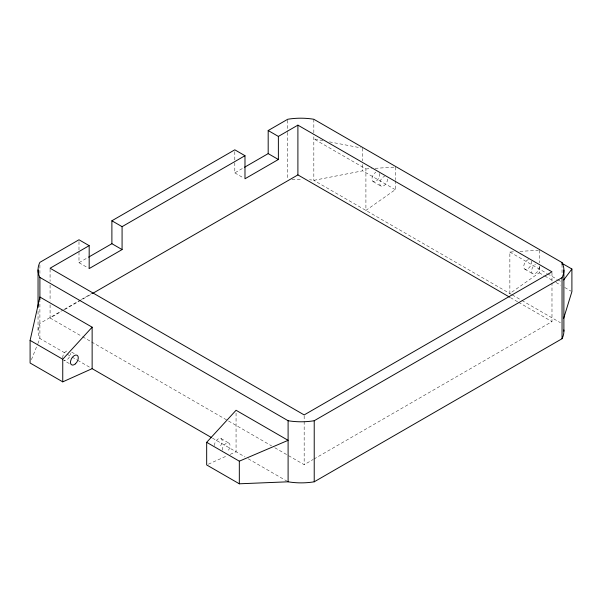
<?xml version="1.0" encoding="UTF-8"?>
<svg xmlns="http://www.w3.org/2000/svg" width="602" height="602" viewBox="0 0 602 602"><rect width="100%" height="100%" fill="white"/><g stroke="black" fill="none" stroke-linecap="round" stroke-linejoin="round"><path stroke-width="0.45" stroke-dasharray="3.01 2.26" d="M31.454 359.627L37.527 344.412M37.866 343.569L39.898 338.497L39.898 300.714M395.296 180.63L395.296 189.675L365.911 210.414L365.911 168.944L313.83 138.874L323.966 140.808M539.249 266.453L539.249 272.789L509.864 293.52L509.864 252.05L514.454 251.756M78.99 241.605L78.99 262.69L87.817 257.596M234.803 162.736L234.803 172.887L243.757 167.717M63.458 309.812L39.898 323.417A47.099 27.195 0 0 0 39.898 338.497L66.416 353.81M64.271 309.345L80.517 299.962M81.33 299.495L91.895 293.4M50.079 304.845L50.079 317.991L61.457 311.422M64.707 309.548L91.519 294.069M274.851 447.76L304.168 464.684L313.108 459.522M313.92 459.055L551.981 321.611L551.981 283.113M208.352 464.195L226.826 455.902M230.182 454.39L236.059 451.756L236.059 412.122M395.296 189.675L362.645 170.825L313.83 180.344A47.099 27.195 0 0 0 309.541 179.75M365.911 168.944L371.419 168.59M375.099 168.349L394.378 167.115M519.962 251.403L538.331 250.221M329.49 141.869L360.809 147.851M509.864 252.05L546.789 273.368M547.594 273.835L557.226 279.396M558.024 279.855L560.432 281.247M539.249 272.789L544.027 275.543M544.825 276.002L552.786 280.6M555.97 282.443L560.748 285.197M564.736 287.5L571.102 291.18M373.067 181.578L380.9 186.108M524.854 269.214L532.695 273.737M511.467 294.446L313.83 180.344L313.83 134.201M512.272 294.912L521.099 300.007M521.904 300.473L560.432 322.717M510.451 297.629L517.78 301.865M518.593 302.332L551.981 321.611M234.803 172.887L243.419 177.868M78.99 262.69L88.396 268.123M50.079 317.991L81.842 336.33M82.655 336.796L90.804 341.5M91.617 341.966L271.592 445.879M71.661 352.102L74.791 353.908M221.069 438.58L228.903 443.102M67.221 354.277L71.239 356.595M72.044 357.061L76.868 359.845M77.666 360.305L91.331 368.198M212.476 438.136L245.006 456.918M248.257 458.799L288.102 481.803M69.253 363.503L63.767 360.342A5.538 3.198 -60 0 0 68.034 358.852A5.538 3.198 -60 0 0 70.457 353.276M562.042 264.436L562.042 274.708M551.981 272.781L551.981 282.172M539.249 250.169L539.249 262.833M395.296 167.055L395.296 179.727M362.645 148.205L362.645 160.869M362.645 164.489L362.645 170.825M313.83 119.264L313.83 133.268M304.168 415.854L304.168 420.55M304.168 421.49L304.168 464.684M287.711 120.204L287.711 131.484M287.711 132.425L287.711 179.404M234.803 151.659L234.803 161.818M50.079 269.162L50.079 281.367M50.079 285.122L50.079 301.09M39.898 265.158L39.898 274.557M38.046 311.226L38.046 330.957M387.59 179.042A5.538 3.198 -60 0 1 383.331 186.01A5.538 3.198 -60 0 1 379.817 182.752A5.538 3.198 -60 0 1 384.686 176.348M292 179.75A47.099 27.195 0 0 1 302.242 179.291M379.621 173.429A5.538 3.198 -60 0 1 376.521 180.848A5.538 3.198 -60 0 1 371.938 179.434A5.538 3.198 -60 0 1 375.836 172.262M62.623 357.799A5.538 3.198 -60 0 1 68.5 350.492M531.408 261.057A5.538 3.198 -60 0 1 527.969 268.725A5.538 3.198 -60 0 1 523.725 266.272A5.538 3.198 -60 0 1 528.639 259.462M539.377 266.678A5.538 3.198 -60 0 1 535.464 273.466A5.538 3.198 -60 0 1 531.543 271.201A5.538 3.198 -60 0 1 535.464 264.413M214.38 445.638A5.538 3.198 -60 0 1 217.954 439.069A5.538 3.198 -60 0 1 222.153 440.363A5.538 3.198 -60 0 1 219.309 447.166M222.213 450.161A5.538 3.198 -60 0 1 225.788 443.591A5.538 3.198 -60 0 1 229.994 444.886A5.538 3.198 -60 0 1 227.15 451.688"/><path stroke-width="0.9" d="M92.136 368.657L62.751 381.856L30.1 363.006L30.1 340.386L39.898 297.027L92.136 327.187L92.136 368.657L211.663 437.669M563.683 318.308L571.9 291.639L571.9 269.019L562.343 263.495M563.683 279.983L571.9 269.019M62.751 381.856L62.751 359.236L92.136 327.187M206.674 442.327L236.059 410.278L288.102 440.333L239.325 461.177L206.674 442.327L206.674 464.947L239.325 483.797L288.102 481.803A47.099 27.195 0 0 0 314.221 481.803L562.042 338.723A47.099 27.195 0 0 0 563.833 329.911M88.622 257.137L111.889 243.697L111.889 220.776L234.803 149.815L244.984 155.7L244.984 178.771L278.372 159.492L278.372 136.421L297.9 125.148L551.981 271.841L304.168 414.921L50.079 268.221L89.179 245.654L89.179 268.575L122.078 249.582L122.078 226.661L244.984 155.7M244.57 167.251L268.183 153.615L268.183 130.536L287.711 119.264A47.099 27.195 0 0 1 313.83 119.264L562.042 262.57A47.099 27.195 0 0 1 562.042 277.65L562.042 338.723M92.332 293.595L297.9 174.911L509.638 297.162M89.179 245.654L78.99 239.769L39.898 262.344A47.099 27.195 0 0 0 39.898 277.424L288.102 420.723A47.099 27.195 0 0 0 314.221 420.723L562.042 277.65M268.183 130.536L278.372 136.421M268.183 153.615L278.372 159.492M111.889 220.776L122.078 226.661M111.889 243.697L122.078 249.582M30.1 340.386L62.751 359.236M563.886 270.11L563.886 331.183M562.042 262.57L562.042 264.436M314.221 420.723L314.221 481.803M297.9 125.148L297.9 174.911M288.102 420.723L288.102 481.803M239.325 461.177L239.325 483.797M39.898 277.424L39.898 299.796M38.046 269.884L38.046 307.471M75.385 363.849A5.538 3.198 -60 0 0 77.146 355.263A5.538 3.198 -60 0 0 70.592 361.08A5.538 3.198 -60 0 0 75.385 363.849"/></g></svg>
